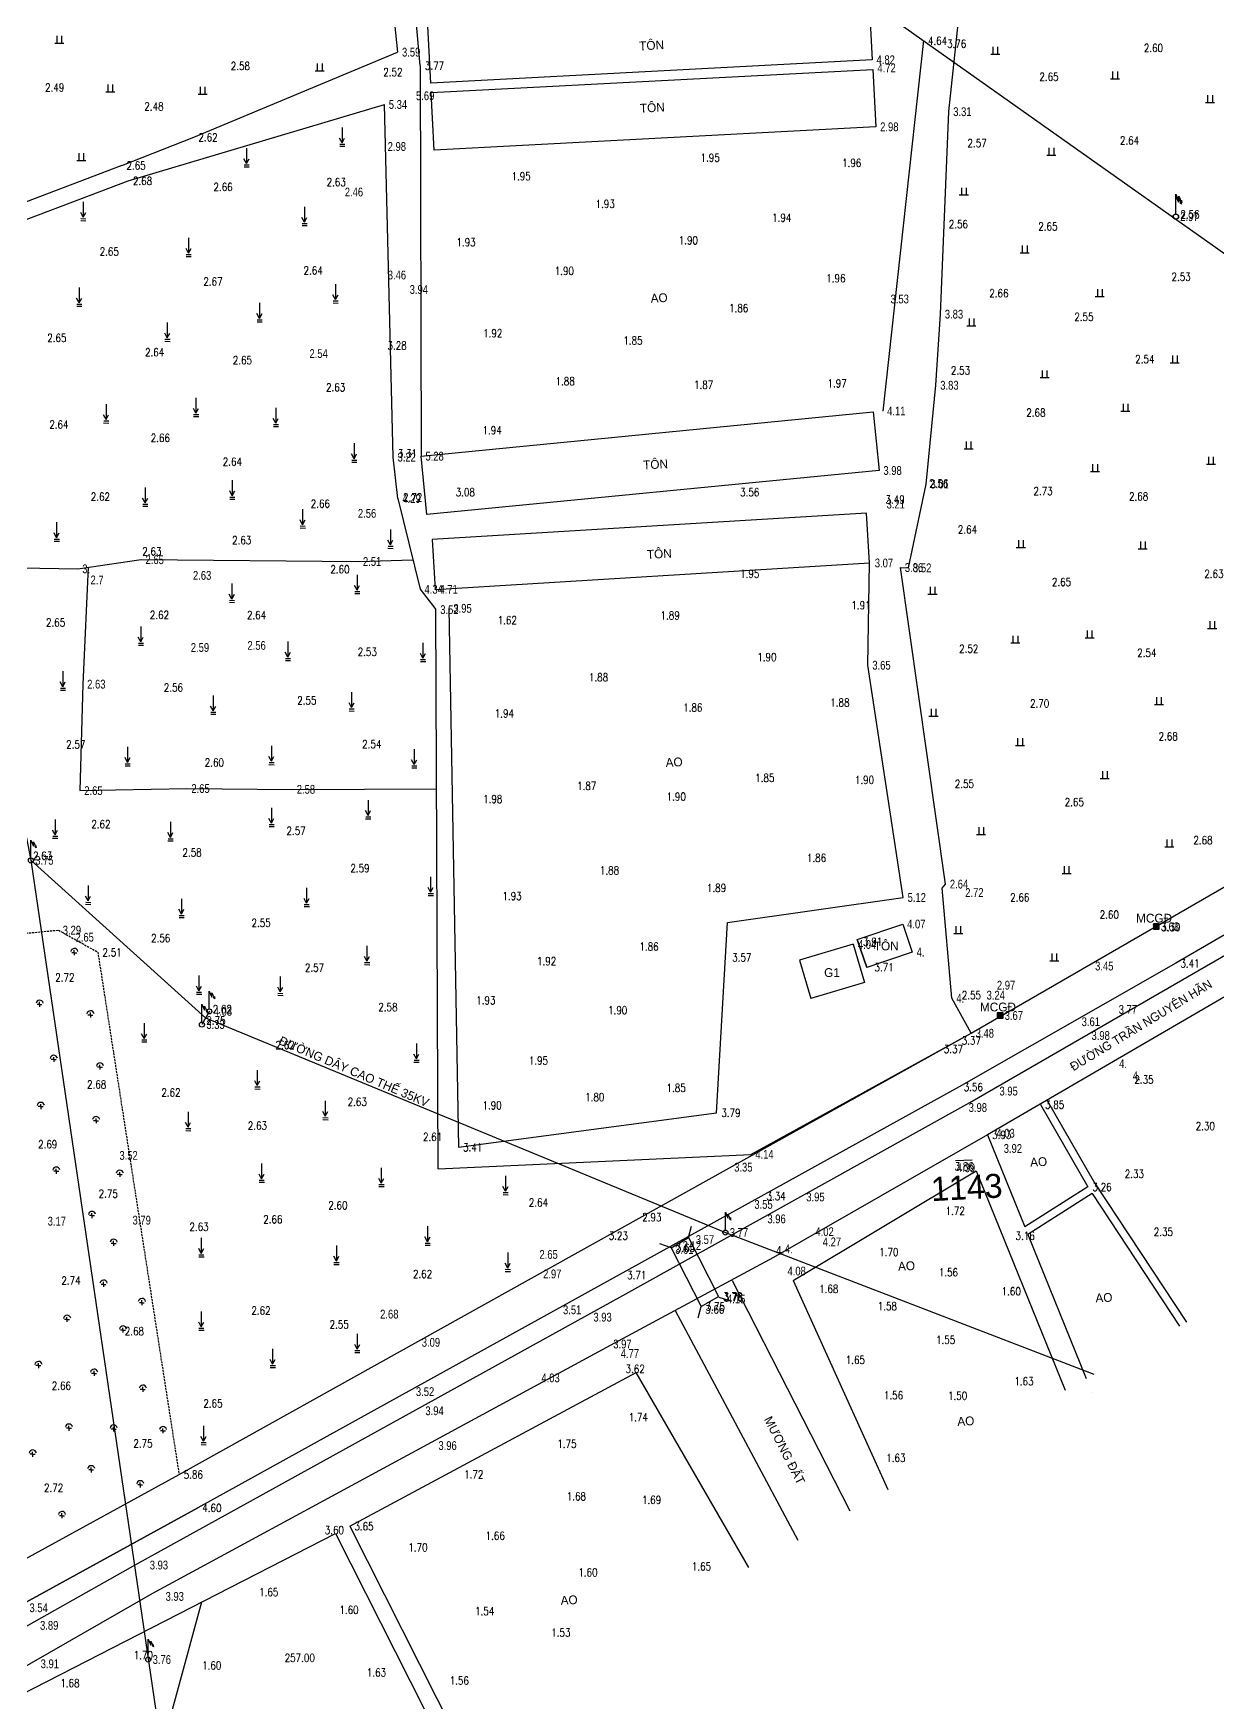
# Model space of a CAD drawing. Header units: metres. Extents: x 568068 to 569216, y 2065829 to 2066671.
# Drawn here: x 568916.1 to 569064, y 2066158.4 to 2066367 of the extents above; entities that cross this region are included whole.
import ezdxf

# ---------------------------------------------------------------- set-up
doc = ezdxf.new("R2010")
doc.units = ezdxf.units.M
doc.linetypes.add('HIDDEN', pattern=[0.375, 0.25, -0.125])
doc.layers.get('0').update_dxf_attribs({"linetype": 'CONTINUOUS'})
doc.layers.add('neS', color=250, linetype='TUONG_XAY')
doc.styles.add('COS', font='vnsimli.shx', dxfattribs={"width": 0.8, "height": 1.1})
doc.styles.add('DIADANH1', font='VHAVAN.TTF', dxfattribs={"height": 2.3})
doc.linetypes.add('BO_THEP_GAI', pattern='A,1,-0.1,["X",COS,S=0.1,R=0,X=-0.1,Y=-0.05],-0.05', length=1.15)
doc.linetypes.add('TAL_N_P', pattern='A,0.5,[130,ltypeshp.shx,S=0.25,R=0,X=0,Y=-0.25],1,[130,ltypeshp.shx,S=0.5,R=0,X=0,Y=-0.5],0.5', length=2)
doc.linetypes.add('TAL_N_T', pattern='A,0.5,[130,ltypeshp.shx,S=0.25,R=0,X=0,Y=0.25],1,[130,ltypeshp.shx,S=0.5,R=0,X=0,Y=0.5],0.5', length=2)
doc.linetypes.add('TUONG_XAY', pattern='A,0.1,[130,ltypeshp.shx,S=0.15,R=-90,X=0,Y=0.12],0.05,[130,ltypeshp.shx,S=0.15,R=-90,X=-0.05,Y=0.24],0.01,[130,ltypeshp.shx,S=0.12,R=0,X=0.09,Y=0.12],0.01,[130,ltypeshp.shx,S=0.12,R=0,X=-0.22,Y=0.12],2.4', length=2.57)
doc.linetypes.add('TUONGXAY', pattern='A,2,-0.8,[132,ltypeshp.shx,S=0.8,R=0,X=-0.8,Y=0],-0.8,8', length=11.6)

# ---------------------------------------------------------------- blocks, each defined once
blk = doc.blocks.new('CTHE')
at = {"layer": 'neS'}
for p, q in [((0, 2.81), (0.35, 1.99)), ((0.35, 1.99), (0.36, 2.57)), ((0.36, 2.57), (0.76, 1.74)), ((0.76, 1.74), (0.75, 2.08))]:
    blk.add_line(p, q, dxfattribs=at)
for points in [[(0, 0.35), (0, 2.81)], [(0.76, 1.74), (0.54, 1.93)]]:
    blk.add_lwpolyline(points, dxfattribs=at)
blk.add_circle((0, 0), 0.35, dxfattribs=at)
blk = doc.blocks.new('*X9')
at = {"color": 0}
for p, q in [((1143.63, 990.28), (1144.31, 990.96)), ((1143.63, 990.37), (1144.22, 990.96)), ((1143.63, 990.46), (1144.14, 990.96)), ((1143.63, 990.54), (1144.05, 990.96)), ((1143.63, 990.63), (1143.96, 990.96)), ((1143.63, 990.72), (1143.87, 990.96)), ((1143.63, 990.81), (1143.78, 990.96)), ((1143.63, 990.9), (1143.69, 990.96)), ((1144.35, 990.23), (1143.63, 990.95)), ((1144.26, 990.23), (1143.63, 990.86)), ((1144.17, 990.23), (1143.63, 990.77)), ((1144.08, 990.23), (1143.63, 990.68)), ((1143.99, 990.23), (1143.63, 990.59)), ((1143.91, 990.23), (1143.63, 990.5)), ((1143.82, 990.23), (1143.63, 990.42)), ((1143.73, 990.23), (1143.63, 990.33)), ((1143.64, 990.23), (1143.63, 990.24)), ((1143.67, 990.23), (1144.4, 990.96)), ((1144.42, 990.25), (1143.71, 990.96)), ((1143.76, 990.23), (1144.42, 990.89)), ((1144.42, 990.34), (1143.8, 990.96)), ((1143.85, 990.23), (1144.42, 990.8)), ((1144.42, 990.42), (1143.88, 990.96)), ((1143.94, 990.23), (1144.42, 990.71)), ((1144.42, 990.51), (1143.97, 990.96)), ((1144.03, 990.23), (1144.42, 990.62)), ((1144.42, 990.6), (1144.06, 990.96)), ((1144.11, 990.23), (1144.42, 990.54)), ((1144.42, 990.69), (1144.15, 990.96)), ((1144.2, 990.23), (1144.42, 990.45)), ((1144.42, 990.78), (1144.24, 990.96)), ((1144.29, 990.23), (1144.42, 990.36)), ((1144.42, 990.87), (1144.33, 990.96)), ((1144.38, 990.23), (1144.42, 990.27)), ((1144.42, 990.95), (1144.41, 990.96))]:
    blk.add_line(p, q, dxfattribs=at)
blk = doc.blocks.new('A$C0CC15D96')
at = {"layer": 'neS'}
blk.add_lwpolyline([(0, 1.46), (0, 0), (1.58, 0), (1.58, 1.46)], close=True, dxfattribs=at)
at = {"layer": 'neS', "xscale": 2, "yscale": 2, "zscale": 2}
blk.add_blockref('*X9', (-2287.26, -1980.46), dxfattribs=at)
blk = doc.blocks.new('A$C6F6A79B1')
at = {"layer": 'neS'}
for p, q in [((0, 0), (2.52, 0)), ((0.6, 2.03), (0.6, 0)), ((1.92, 2.03), (1.92, 0))]:
    blk.add_line(p, q, dxfattribs=at)
blk = doc.blocks.new('A$C4EFD3F85')
at = {"layer": 'neS'}
for p, q in [((0.7, 6.33), (1.4, 4.68)), ((1.4, 4.68), (1.43, 5.83)), ((1.43, 5.83), (2.21, 4.17)), ((2.21, 4.17), (2.2, 4.86))]:
    blk.add_line(p, q, dxfattribs=at)
for points in [[(0.7, 1.4), (0.7, 6.33)], [(2.21, 4.17), (1.79, 4.56)]]:
    blk.add_lwpolyline(points, dxfattribs=at)
blk.add_circle((0.7, 0.7), 0.7, dxfattribs=at)
blk = doc.blocks.new('A$C79BD79FE')
at = {"layer": 'neS'}
for q in [(0.29, 0.68), (0.97, 1.35), (1.65, 0.68), (0.97, 0)]:
    blk.add_line((0.97, 0.68), q, dxfattribs=at)
blk.add_arc((1, 0.84), 1.02, 11.7443, 170.855, dxfattribs=at)
blk = doc.blocks.new('A$C4FFE7273')
at = {"layer": 'neS'}
for points in [[(0.7, 5.24), (0.7, 0.95)], [(0.7, 0.95), (0, 2.28)], [(0.04, 0.03), (1.47, 0)], [(0.05, 0.59), (1.46, 0.57)], [(0.7, 0.95), (1.41, 2.28)]]:
    blk.add_lwpolyline(points, dxfattribs=at)

msp = doc.modelspace()

# ---------------------------------------------------------------- linework, layer by layer
at = {"layer": 'neS', "linetype": 'Continuous'}
for p, q in [((569033.26, 2066242.05), (569099.53, 2066280.37)), ((569101.92, 2066275.88), (569058.81, 2066250.8)), ((569033.07, 2066233.41), (569103.56, 2066274.11)), ((569033.07, 2066233.41), (569103.56, 2066274.11)), ((569033.07, 2066233.41), (569103.56, 2066274.11)), ((569106.1, 2066270.55), (569035.3, 2066229.36)), ((569106.1, 2066270.55), (569035.3, 2066229.36)), ((569106.1, 2066270.55), (569035.3, 2066229.36)), ((569058.81, 2066250.8), (569031.74, 2066235.35)), ((568934.27, 2066186.91), (569033.26, 2066242.05)), ((569031.74, 2066235.35), (568936.6, 2066182.74)), ((569007.57, 2066219.18), (569033.07, 2066233.41)), ((569007.57, 2066219.18), (569033.07, 2066233.41)), ((569007.57, 2066219.18), (569033.07, 2066233.41)), ((569035.3, 2066229.36), (569008.57, 2066214.04)), ((569035.3, 2066229.36), (569008.57, 2066214.04)), ((568989.74, 2066209.29), (569007.57, 2066219.18)), ((568989.74, 2066209.29), (569007.57, 2066219.18)), ((568989.74, 2066209.29), (569007.57, 2066219.18)), ((568989.74, 2066209.29), (569007.57, 2066219.18)), ((569008.57, 2066214.04), (568989.15, 2066203.57)), ((569008.57, 2066214.04), (568989.15, 2066203.57)), ((569008.57, 2066214.04), (568989.15, 2066203.57)), ((569008.57, 2066214.04), (568989.15, 2066203.57)), ((568928.88, 2066175.64), (568989.74, 2066209.29)), ((568928.88, 2066175.64), (568989.74, 2066209.29)), ((568928.88, 2066175.64), (568989.74, 2066209.29)), ((568989.15, 2066203.57), (568930.94, 2066172.05)), ((568989.15, 2066203.57), (568930.94, 2066172.05)), ((568989.15, 2066203.57), (568930.94, 2066172.05)), ((568909.76, 2066173.48), (568934.27, 2066186.91)), ((568878.1, 2066147.07), (568928.88, 2066175.64)), ((568878.1, 2066147.07), (568928.88, 2066175.64)), ((568930.94, 2066172.05), (568880.39, 2066142.97)), ((568930.94, 2066172.05), (568880.39, 2066142.97))]:
    msp.add_line(p, q, dxfattribs=at)
at = {"layer": 'neS', "linetype": 'TAL_N_T', "ltscale": 0.5}
for p, q in [((569035.3, 2066229.36), (569039.96, 2066217.85)), ((569035.3, 2066229.36), (569039.96, 2066217.85)), ((569040.34, 2066216.91), (569047.63, 2066198.91)), ((569047.63, 2066198.91), (569047.63, 2066198.91)), ((569048.32, 2066197.19), (569048.32, 2066197.19))]:
    msp.add_line(p, q, dxfattribs=at)
at = {"layer": 'neS'}
msp.add_line((569031.31, 2066226.14), (569033.39, 2066226.25), dxfattribs=at)
for points in [[(568850.54, 2066599.65), (568875.38, 2066469.89), (568883.55, 2066429.19), (568900.49, 2066341.06), (568915.75, 2066263.66), (568934.57, 2066135.52)], [(568918.27, 2066443.27), (569093.52, 2066319.24)], [(568918.27, 2066443.27), (569093.52, 2066319.24)], [(568961.63, 2066308.88), (568961.02, 2066314.05)], [(568961.63, 2066308.88), (568964.39, 2066297.53)], [(568915.75, 2066263.66), (568937.59, 2066243.96), (569002.54, 2066217.15), (569048.58, 2066199.44)], [(568997.94, 2066216.51), (568998.31, 2066217.94)], [(568997.94, 2066216.51), (568998.31, 2066217.94)], [(568995.77, 2066215.25), (568994.35, 2066215.72)], [(568995.77, 2066215.25), (568994.35, 2066215.72)], [(568995.75, 2066215.25), (568997.94, 2066216.51)], [(568995.75, 2066215.25), (568997.94, 2066216.51)], [(568995.75, 2066215.25), (568999.51, 2066207.91), (569001.69, 2066209.17)], [(568995.75, 2066215.25), (568999.51, 2066207.91), (569001.69, 2066209.17)], [(568997.94, 2066216.51), (569001.69, 2066209.17), (569001.69, 2066209.17)], [(568997.94, 2066216.51), (569001.69, 2066209.17), (569001.69, 2066209.17)], [(569003.2, 2066208.57), (569001.78, 2066209.04)], [(569003.2, 2066208.57), (569001.78, 2066209.04)], [(568999.13, 2066206.48), (568999.51, 2066207.91)], [(568999.13, 2066206.48), (568999.51, 2066207.91)]]:
    msp.add_lwpolyline(points, dxfattribs=at)
at = {"layer": 'neS', "linetype": 'TAL_N_P'}
for points in [[(568938.73, 2066476.22), (568953.51, 2066446.51), (568959.56, 2066428.58), (568958.11, 2066398.21), (568961.58, 2066364.66)], [(568964.41, 2066362.99), (568961.41, 2066396.65)], [(569027.28, 2066366.1), (569022.2, 2066319.81)], [(568927.93, 2066348.58), (568959.93, 2066358.12)], [(568927.12, 2066350.51), (568908.58, 2066343.44)], [(568909.43, 2066341.58), (568927.93, 2066348.58)], [(568966.63, 2066225.11), (568966.63, 2066225.11), (569005.73, 2066226.91), (569005.73, 2066226.91), (569005.73, 2066226.91)]]:
    msp.add_lwpolyline(points, dxfattribs=at)
at = {"layer": 'neS', "linetype": 'TUONGXAY', "ltscale": 0.5}
for points in [[(569024.41, 2066300.25), (569025.44, 2066300.21), (569027.62, 2066310.68), (569028.84, 2066323.03), (569029.41, 2066331.92), (569030.46, 2066357.23), (569032.23, 2066373.71)], [(568961.02, 2066314.05), (568959.93, 2066358.12)], [(569005.73, 2066226.91), (569033.26, 2066242.05), (569030.85, 2066246.43), (569029.63, 2066260.2)]]:
    msp.add_lwpolyline(points, dxfattribs=at)
at = {"layer": 'neS'}
for points in [[(568965.34, 2066367.92), (569020.51, 2066370.83), (569020.88, 2066363.71), (568965.72, 2066360.8)], [(569021.33, 2066355.33), (568966.16, 2066352.42), (568965.78, 2066359.6), (569020.95, 2066362.51)], [(568964.51, 2066314.17), (569021.02, 2066319.69), (569021.74, 2066312.38), (568965.23, 2066306.86)], [(568966.26, 2066297.52), (569020.56, 2066300.82), (569020.18, 2066307.06), (568965.88, 2066303.76)]]:
    msp.add_lwpolyline(points, close=True, dxfattribs=at)
at = {"layer": 'neS', "linetype": 'TAL_N_T'}
for points in [[(568927.12, 2066350.51), (568936.11, 2066354.03), (568961.58, 2066364.66)], [(568964.41, 2066362.99), (568964.51, 2066314.17)], [(569002.81, 2066255.9), (569024.76, 2066259.02), (569020.35, 2066288.04), (569020.56, 2066300.82)], [(568966.63, 2066225.11), (568966.36, 2066294.99)], [(568968, 2066295.15), (568969.18, 2066227.81)], [(568969.18, 2066227.81), (569001.45, 2066232.12), (569002.81, 2066255.9), (569002.81, 2066255.9)]]:
    msp.add_lwpolyline(points, dxfattribs=at)
at = {"layer": 'neS', "linetype": 'Continuous'}
for points in [[(568866.68, 2066295.73), (568880.47, 2066297.37), (568902.53, 2066300.44), (568921.63, 2066300.09), (568929.53, 2066301.24), (568956.7, 2066301), (568963.49, 2066301.22)], [(568922.9, 2066300.28), (568922.24, 2066285.68), (568921.88, 2066272.37), (568935.26, 2066272.63), (568948.43, 2066272.53), (568966.45, 2066272.6)], [(568964.39, 2066297.53), (568966.36, 2066294.99)], [(569024.7, 2066255.7), (569025.89, 2066252.19)], [(569018.52, 2066253.18), (569011.81, 2066251.2)], [(569018.52, 2066253.18), (569019.94, 2066248.39)], [(569019.02, 2066253.77), (569020.21, 2066250.26)], [(569011.81, 2066251.2), (569013.22, 2066246.4)], [(569019.94, 2066248.39), (569013.22, 2066246.4)], [(568938.06, 2066244.79), (568937.13, 2066243.14)], [(568848.09, 2066134.14), (568936.6, 2066182.74), (568848.09, 2066134.14), (568936.6, 2066182.74)]]:
    msp.add_lwpolyline(points, dxfattribs=at)
at = {"layer": 'neS', "linetype": 'BO_THEP_GAI'}
msp.add_lwpolyline([(569029.63, 2066260.2), (569030.04, 2066260.7), (569024.41, 2066300.25)], dxfattribs=at)
at = {"layer": 'neS', "linetype": 'HIDDEN'}
for points in [[(568912.15, 2066254.27), (568919.19, 2066254.94)], [(568919.19, 2066254.94), (568924.12, 2066252.18), (568934.27, 2066186.91)]]:
    msp.add_lwpolyline(points, dxfattribs=at)
at = {"layer": 'neS', "linetype": 'Continuous'}
msp.add_lwpolyline([(569024.7, 2066255.7), (569025.89, 2066252.19), (569020.21, 2066250.26), (569019.02, 2066253.77)], close=True, dxfattribs=at)
at = {"layer": 'neS', "linetype": 'TAL_N_T', "ltscale": 0.5}
for points in [[(569042.76, 2066233.64), (569048.68, 2066223.37), (569060.16, 2066205.93)], [(569042.76, 2066233.64), (569048.68, 2066223.37), (569060.16, 2066205.93)], [(569048.38, 2066222.01), (569040.34, 2066216.91)], [(569048.38, 2066222.01), (569040.34, 2066216.91)], [(569011.02, 2066211.17), (569022.84, 2066185.01)], [(569011.02, 2066211.17), (569022.84, 2066185.01)], [(568996.26, 2066207.4), (569011.6, 2066178.71)], [(568996.26, 2066207.4), (569011.6, 2066178.71)], [(569005.49, 2066175.29), (568991.41, 2066199.67)], [(569005.49, 2066175.29), (568991.41, 2066199.67)], [(568955.6, 2066180.45), (568968.65, 2066154.63)], [(568937.06, 2066170.95), (568928.46, 2066139.3), (568925.22, 2066130.48), (568916.83, 2066129.97)]]:
    msp.add_lwpolyline(points, dxfattribs=at)
at = {"layer": 'neS', "linetype": 'TAL_N_P', "ltscale": 0.5}
for points in [[(569041.9, 2066233.14), (569047.83, 2066222.85)], [(569041.9, 2066233.14), (569047.83, 2066222.85)], [(569011.02, 2066211.17), (569033.88, 2066224.87)], [(569011.02, 2066211.17), (569033.88, 2066224.87)], [(569033.88, 2066224.87), (569044.99, 2066197.43)], [(569033.88, 2066224.87), (569044.99, 2066197.43)], [(569047.83, 2066222.85), (569039.96, 2066217.85)], [(569047.83, 2066222.85), (569039.96, 2066217.85)], [(569048.38, 2066222.01), (569059.28, 2066205.44)], [(569048.38, 2066222.01), (569059.28, 2066205.44)], [(569003.39, 2066211.17), (569018.11, 2066182.36)], [(569003.39, 2066211.17), (569018.11, 2066182.36)], [(568955.6, 2066180.45), (568991.41, 2066199.67)], [(568955.6, 2066180.45), (568991.41, 2066199.67)], [(568907.98, 2066156.04), (568953.82, 2066179.54)], [(568907.98, 2066156.04), (568953.82, 2066179.54)], [(568953.82, 2066179.55), (568966.9, 2066153.65)]]:
    msp.add_lwpolyline(points, dxfattribs=at)

# ---------------------------------------------------------------- block references
at = {"layer": 'neS', "linetype": 'Continuous', "xscale": 0.4499999999534339, "yscale": 0.4499999999534339, "zscale": 0.45}
for name, p in [('A$C6F6A79B1', (568918.73, 2066365.78)), ('A$C6F6A79B1', (569035.69, 2066364.42)), ('A$C6F6A79B1', (568951.28, 2066362.31)), ('A$C6F6A79B1', (569050.66, 2066361.34)), ('A$C6F6A79B1', (568925.11, 2066359.7)), ('A$C6F6A79B1', (568936.64, 2066359.41)), ('A$C6F6A79B1', (569062.53, 2066358.38)), ('A$C4FFE7273', (568954.33, 2066352.9)), ('A$C4FFE7273', (568942.38, 2066350.32)), ('A$C6F6A79B1', (569042.7, 2066351.8)), ('A$C6F6A79B1', (568921.48, 2066351.13)), ('A$C6F6A79B1', (569031.77, 2066346.81)), ('A$C4EFD3F85', (569058.52, 2066343.79)), ('A$C4FFE7273', (568921.98, 2066343.59)), ('A$C4FFE7273', (568949.62, 2066342.98)), ('A$C4FFE7273', (568935.14, 2066339.11)), ('A$C6F6A79B1', (569039.37, 2066339.58)), ('A$C4FFE7273', (568953.5, 2066333.31)), ('A$C4FFE7273', (568921.47, 2066332.9)), ('A$C6F6A79B1', (569048.75, 2066334.12)), ('A$C4FFE7273', (568944.01, 2066330.96)), ('A$C4FFE7273', (568932.49, 2066328.52)), ('A$C6F6A79B1', (569032.72, 2066330.45)), ('A$C6F6A79B1', (569058.13, 2066325.82)), ('A$C6F6A79B1', (569041.86, 2066323.98)), ('A$C4FFE7273', (568936.07, 2066319.12)), ('A$C4FFE7273', (568924.83, 2066318.31)), ('A$C4FFE7273', (568946.04, 2066317.86)), ('A$C6F6A79B1', (569051.96, 2066319.78)), ('A$C4FFE7273', (568955.83, 2066313.42)), ('A$C6F6A79B1', (569032.36, 2066315.09)), ('A$C6F6A79B1', (569048.16, 2066312.24)), ('A$C6F6A79B1', (569062.64, 2066313.19)), ('A$C4FFE7273', (568940.6, 2066308.8)), ('A$C4FFE7273', (568929.72, 2066307.9)), ('A$C4FFE7273', (568949.39, 2066305.18)), ('A$C4FFE7273', (568918.66, 2066303.55)), ('A$C4FFE7273', (568960.36, 2066302.65)), ('A$C6F6A79B1', (569038.89, 2066302.75)), ('A$C6F6A79B1', (569054.13, 2066302.6)), ('A$C4FFE7273', (568940.55, 2066295.89)), ('A$C4FFE7273', (568956.2, 2066296.99)), ('A$C6F6A79B1', (569027.85, 2066296.94)), ('A$C4FFE7273', (568929.17, 2066290.54)), ('A$C6F6A79B1', (569047.48, 2066291.46)), ('A$C6F6A79B1', (569062.8, 2066292.64)), ('A$C4FFE7273', (568947.55, 2066288.63)), ('A$C4FFE7273', (568964.43, 2066288.49)), ('A$C6F6A79B1', (569038.2, 2066290.82)), ('A$C4FFE7273', (568919.42, 2066284.93)), ('A$C4FFE7273', (568938.22, 2066281.91)), ('A$C4FFE7273', (568955.51, 2066282.32)), ('A$C6F6A79B1', (569056.15, 2066283.15)), ('A$C6F6A79B1', (569027.98, 2066281.69)), ('A$C4FFE7273', (568927.52, 2066275.47)), ('A$C4FFE7273', (568945.49, 2066275.61)), ('A$C4FFE7273', (568963.33, 2066275.2)), ('A$C6F6A79B1', (569038.79, 2066278.01)), ('A$C6F6A79B1', (569049.38, 2066273.9)), ('A$C4FFE7273', (568957.57, 2066268.84)), ('A$C4FFE7273', (568945.5, 2066267.88)), ('A$C4FFE7273', (568918.46, 2066266.42)), ('A$C4FFE7273', (568932.87, 2066266.1)), ('A$C6F6A79B1', (569033.92, 2066266.87)), ('A$C4EFD3F85', (568915.44, 2066263.34)), ('A$C6F6A79B1', (569057.45, 2066265.36)), ('A$C6F6A79B1', (569044.61, 2066262)), ('A$C4FFE7273', (568965.39, 2066259.25)), ('A$C4FFE7273', (568922.58, 2066258.15)), ('A$C4FFE7273', (568934.25, 2066256.51)), ('A$C4FFE7273', (568949.89, 2066257.88)), ('A$C6F6A79B1', (569031.07, 2066254.53)), ('A$C0CC15D96', (569056.03, 2066255.05)), ('A$C79BD79FE', (568920.74, 2066251.81)), ('A$C4FFE7273', (568957.44, 2066250.62)), ('A$C6F6A79B1', (569043.07, 2066251.09)), ('A$C4FFE7273', (568936.44, 2066246.92)), ('A$C4FFE7273', (568946.6, 2066246.78)), ('A$C79BD79FE', (568916.4, 2066245.35)), ('A$C4EFD3F85', (568937.74, 2066244.47)), ('A$C79BD79FE', (568922.76, 2066244.02)), ('A$C4EFD3F85', (568936.82, 2066242.82)), ('A$C0CC15D96', (569036.52, 2066243.94)), ('A$C4FFE7273', (568929.59, 2066240.97)), ('A$C4FFE7273', (568963.61, 2066238.42)), ('A$C79BD79FE', (568918.17, 2066238.46)), ('A$C79BD79FE', (568923.95, 2066237.5)), ('A$C4FFE7273', (568943.73, 2066235.08)), ('A$C4FFE7273', (568952.23, 2066231.24)), ('A$C79BD79FE', (568916.55, 2066232.57)), ('A$C79BD79FE', (568923.46, 2066230.8)), ('A$C4FFE7273', (568935.08, 2066229.87)), ('A$C79BD79FE', (568918.49, 2066224.49)), ('A$C4FFE7273', (568944.27, 2066223.43)), ('A$C4FFE7273', (568959.23, 2066222.88)), ('A$C79BD79FE', (568926.42, 2066224.1)), ('A$C4FFE7273', (568974.75, 2066221.87)), ('A$C79BD79FE', (568922.95, 2066218.95)), ('A$C4EFD3F85', (569002.22, 2066216.83)), ('A$C4FFE7273', (568965, 2066215.57)), ('A$C79BD79FE', (568925.65, 2066215.48)), ('A$C4FFE7273', (568936.73, 2066214.11)), ('A$C4FFE7273', (568953.61, 2066213.15)), ('A$C4FFE7273', (568975.02, 2066212.28)), ('A$C79BD79FE', (568924.39, 2066210.36)), ('A$C79BD79FE', (568929.18, 2066208.07)), ('A$C79BD79FE', (568919.83, 2066205.97)), ('A$C4FFE7273', (568936.73, 2066204.93)), ('A$C79BD79FE', (568926.83, 2066204.63)), ('A$C4FFE7273', (568956.22, 2066202.14)), ('A$C4FFE7273', (568945.65, 2066200.27)), ('A$C79BD79FE', (568916.26, 2066200.2)), ('A$C79BD79FE', (568923.21, 2066199.24)), ('A$C79BD79FE', (568929.3, 2066197.24)), ('A$C79BD79FE', (568920.07, 2066192.37)), ('A$C79BD79FE', (568925.65, 2066192.26)), ('A$C79BD79FE', (568931.82, 2066192.06)), ('A$C4FFE7273', (568937.01, 2066190.63)), ('A$C79BD79FE', (568915.54, 2066189.13)), ('A$C79BD79FE', (568922.85, 2066187.17)), ('A$C79BD79FE', (568928.98, 2066185.29)), ('A$C79BD79FE', (568919.2, 2066181.45)), ('A$C4EFD3F85', (568930.1, 2066163.47))]:
    msp.add_blockref(name, p, dxfattribs=at)
at = {"layer": 'neS'}
msp.add_blockref('CTHE', (569058.83, 2066344.1), dxfattribs=at)

# ---------------------------------------------------------------- texts
at = {"layer": 'neS', "width": 0.8}
for s, p in [('3.59', (568962.13, 2066364.11)), ('4.82', (569021.43, 2066363.16)), ('4.72', (569021.54, 2066362.13)), ('5.34', (568960.48, 2066357.57)), ('5.69', (568963.88, 2066358.66)), ('3.31', (569031.01, 2066356.67)), ('2.98', (569021.88, 2066354.78)), ('2.98', (568960.34, 2066352.32)), ('2.46', (568954.98, 2066346.63)), ('2.97', (569059.38, 2066343.55)), ('3.46', (568960.35, 2066336.26)), ('3.94', (568963.09, 2066334.45)), ('3.53', (569023.18, 2066333.26)), ('3.83', (569029.96, 2066331.37)), ('2.54', (568950.57, 2066326.44)), ('3.83', (569029.39, 2066322.48)), ('4.11', (569022.75, 2066319.26)), ('3.22', (568961.57, 2066313.5)), ('5.28', (568965.06, 2066313.62)), ('3.98', (569022.29, 2066311.83)), ('3.01', (569028.17, 2066310.13)), ('4.29', (568962.18, 2066308.33)), ('3.21', (569022.68, 2066307.63)), ('2.56', (568956.62, 2066306.47)), ('3.', (568922.18, 2066299.54)), ('2.65', (568930.08, 2066300.68)), ('2.51', (568957.25, 2066300.45)), ('3.07', (569021.21, 2066300.27)), ('3.86', (569024.96, 2066299.7)), ('3.52', (569025.99, 2066299.66)), ('2.7', (568923.21, 2066298.15)), ('2.63', (568936.01, 2066298.72)), ('4.34', (568964.94, 2066296.98)), ('4.71', (568966.81, 2066296.97)), ('3.52', (568966.91, 2066294.44)), ('3.95', (568968.55, 2066294.6)), ('2.59', (568935.74, 2066289.71)), ('2.56', (568942.82, 2066289.97)), ('3.65', (569020.9, 2066287.49)), ('2.63', (568922.79, 2066285.13)), ('2.65', (568935.81, 2066272.08)), ('2.58', (568948.98, 2066271.98)), ('2.65', (568922.43, 2066271.82)), ('3.75', (568916.3, 2066263.11)), ('2.64', (569030.59, 2066260.14)), ('5.12', (569025.31, 2066258.47)), ('2.72', (569032.51, 2066259.08)), ('3.29', (568919.74, 2066254.39)), ('2.65', (568921.34, 2066253.5)), ('4.07', (569025.25, 2066255.15)), ('3.63', (569056.94, 2066254.82)), ('4.04', (569019.1, 2066252.59)), ('4.', (569026.44, 2066251.64)), ('3.45', (569048.74, 2066249.9)), ('2.97', (569036.47, 2066247.5)), ('4.', (569031.4, 2066245.88)), ('3.24', (569035.18, 2066246.26)), ('4.03', (568938.61, 2066244.24)), ('3.67', (569037.44, 2066243.72)), ('3.61', (569047.06, 2066242.94)), ('3.77', (569051.69, 2066244.48)), ('3.33', (568937.68, 2066242.59)), ('3.48', (569033.81, 2066241.5)), ('3.98', (569048.29, 2066241.22)), ('4.', (569051.74, 2066237.69)), ('4.', (569053.44, 2066236.17)), ('3.95', (569036.79, 2066234.27)), ('3.98', (569032.94, 2066232.21)), ('4.03', (569036.41, 2066229.01)), ('3.52', (568926.82, 2066226.23)), ('4.14', (569006.28, 2066226.36)), ('3.92', (569037.32, 2066227.1)), ('3.35', (569003.64, 2066224.76)), ('4.39', (569031.45, 2066224.69)), ('3.55', (569006.16, 2066220.11)), ('3.95', (569012.65, 2066221.04)), ('3.17', (568917.85, 2066218.01)), ('3.79', (568928.46, 2066218.14)), ('3.96', (569007.79, 2066218.3)), ('3.57', (568998.84, 2066215.71)), ('3.77', (569003.09, 2066216.6)), ('4.02', (569013.79, 2066216.7)), ('2.65', (568979.31, 2066213.86)), ('3.61', (568996.26, 2066214.48)), ('2.12', (568997.21, 2066214.96)), ('4.', (569008.89, 2066214.37)), ('4.', (569009.96, 2066214.55)), ('4.27', (569014.71, 2066215.42)), ('4.08', (569010.3, 2066211.78)), ('2.97', (568979.76, 2066211.42)), ('4.15', (569002.74, 2066208.29)), ('2.68', (568959.4, 2066206.4)), ('3.51', (568982.25, 2066206.94)), ('3.93', (568986.05, 2066206.02)), ('3.09', (568964.6, 2066202.87)), ('3.97', (568988.53, 2066202.66)), ('4.77', (568989.46, 2066201.47)), ('4.03', (568979.55, 2066198.43)), ('4.03', (568979.55, 2066198.43)), ('3.52', (568963.87, 2066196.71)), ('3.94', (568965.05, 2066194.32)), ('3.96', (568966.68, 2066189.97)), ('3.93', (568930.61, 2066175.04)), ('3.93', (568932.59, 2066171.12)), ('3.54', (568915.58, 2066169.7)), ('3.89', (568916.9, 2066167.5)), ('3.91', (568916.98, 2066162.7)), ('3.76', (568930.97, 2066163.23))]:
    msp.add_text(s, height=1.1, dxfattribs=at).set_placement(p)
at = {"layer": 'neS', "style": 'DIADANH1'}
for s, height, rotation, p in [('t«n', 1.1, 3.0486, (568991.8, 2066364.88)), ('t«n', 1.1, 3.0486, (568991.89, 2066357.09)), ('ao', 1.1, 3.0486, (568993.23, 2066333.34)), ('ao', 1.1, 3.0486, (568993.23, 2066333.34)), ('t«n', 1.1, 3.0486, (568992.29, 2066312.51)), ('t«n', 1.1, 3.0486, (568992.76, 2066301.33)), ('ao', 1.1, 3.0486, (568995.1, 2066275.32)), ('ao', 1.1, 3.0486, (568995.1, 2066275.32)), ('®\xadêng trÇn nguyªn h·n', 1.1, 31.2637, (569046.03, 2066237.28)), ('®\xadêng trÇn nguyªn h·n', 1.1, 31.2637, (569046.03, 2066237.28)), ('®\xadêng d©y cao thÕ 35kv', 1.1, 336.9411, (568946.64, 2066240.71)), ('ao', 1.1, 3.0486, (569040.65, 2066225.37)), ('ao', 1.1, 3.0486, (569040.65, 2066225.37)), ('1143', 3, 3.0486, (569028.32, 2066221.06)), ('ao', 1.1, 3.0486, (569024.14, 2066212.36)), ('ao', 1.1, 3.0486, (569048.81, 2066208.4)), ('ao', 1.1, 3.0486, (569048.81, 2066208.4)), ('m\xad¬ng ®Êt', 1.1, 297.0297, (569007.33, 2066193.82)), ('ao', 1.1, 3.0486, (569031.55, 2066192.97)), ('ao', 1.1, 3.0486, (568981.98, 2066170.61)), ('ao', 1.1, 3.0486, (568981.98, 2066170.61))]:
    msp.add_text(s, height=height, rotation=rotation, dxfattribs=at).set_placement(p)
at = {"layer": 'neS', "linetype": 'Continuous', "style": 'COS', "width": 0.8}
for s, p in [('4.64', (569027.85, 2066365.58)), ('3.76', (569030.24, 2066365.21)), ('2.60', (569054.83, 2066364.68)), ('2.58', (568940.74, 2066362.43)), ('3.77', (568964.99, 2066362.47)), ('2.49', (568917.54, 2066359.75)), ('2.52', (568959.79, 2066361.65)), ('2.65', (569041.78, 2066361.09)), ('2.48', (568929.93, 2066357.38)), ('2.62', (568936.69, 2066353.51)), ('2.57', (569032.79, 2066352.8)), ('2.64', (569051.84, 2066353.12)), ('2.65', (568927.7, 2066349.99)), ('1.95', (568999.44, 2066350.97)), ('1.96', (569017.12, 2066350.32)), ('2.68', (568928.51, 2066348.06)), ('2.66', (568938.57, 2066347.31)), ('2.63', (568952.71, 2066347.92)), ('1.95', (568975.82, 2066348.65)), ('1.93', (568986.32, 2066345.2)), ('1.94', (569008.38, 2066343.47)), ('2.56', (569059.39, 2066343.88)), ('2.56', (569030.46, 2066342.67)), ('2.65', (569041.64, 2066342.38)), ('2.65', (568924.35, 2066339.24)), ('1.93', (568968.93, 2066340.4)), ('1.90', (568996.71, 2066340.64)), ('2.64', (568949.83, 2066336.88)), ('1.90', (568981.21, 2066336.82)), ('2.67', (568937.31, 2066335.49)), ('1.96', (569015.15, 2066335.9)), ('2.53', (569058.29, 2066336.09)), ('2.66', (569035.52, 2066334.03)), ('1.86', (569003, 2066332.17)), ('2.55', (569046.14, 2066331.07)), ('2.65', (568917.8, 2066328.45)), ('1.92', (568972.27, 2066329.03)), ('2.64', (568930.02, 2066326.65)), ('3.28', (568960.32, 2066327.49)), ('1.85', (568989.79, 2066328.11)), ('2.65', (568940.99, 2066325.66)), ('2.53', (569030.72, 2066324.38)), ('2.54', (569053.75, 2066325.8)), ('2.63', (568952.64, 2066322.27)), ('1.88', (568981.32, 2066323.03)), ('1.87', (568998.62, 2066322.59)), ('1.97', (569015.3, 2066322.77)), ('2.68', (569040.14, 2066319.11)), ('2.64', (568918.06, 2066317.62)), ('2.66', (568930.73, 2066315.95)), ('1.94', (568972.19, 2066316.91)), ('3.31', (568961.61, 2066314)), ('2.64', (568939.73, 2066312.98)), ('2.56', (569028.01, 2066310.25)), ('2.62', (568923.24, 2066308.61)), ('2.66', (568950.73, 2066307.73)), ('2.72', (568962.26, 2066308.5)), ('3.08', (568968.84, 2066309.17)), ('3.56', (569004.38, 2066309.16)), ('3.49', (569022.55, 2066308.24)), ('2.73', (569041.04, 2066309.31)), ('2.68', (569052.98, 2066308.64)), ('2.64', (569031.59, 2066304.5)), ('2.63', (568929.67, 2066301.77)), ('2.63', (568940.9, 2066303.17)), ('2.60', (568953.18, 2066299.53)), ('1.95', (569004.39, 2066298.97)), ('2.65', (569043.34, 2066297.94)), ('2.63', (569062.39, 2066298.95)), ('1.91', (569018.28, 2066295.04)), ('2.62', (568930.62, 2066293.82)), ('2.64', (568942.76, 2066293.81)), ('1.62', (568974.09, 2066293.17)), ('1.89', (568994.44, 2066293.77)), ('2.65', (568917.64, 2066292.88)), ('2.53', (568956.59, 2066289.21)), ('2.52', (569031.75, 2066289.61)), ('2.54', (569054, 2066289.09)), ('1.90', (569006.53, 2066288.56)), ('2.56', (568932.37, 2066284.76)), ('1.88', (568985.49, 2066286.03)), ('2.55', (568949.04, 2066283.14)), ('1.88', (569015.65, 2066282.87)), ('2.70', (569040.61, 2066282.76)), ('1.94', (568973.72, 2066281.52)), ('1.86', (568997.27, 2066282.25)), ('2.68', (569056.67, 2066278.65)), ('2.57', (568920.17, 2066277.64)), ('2.54', (568957.15, 2066277.68)), ('2.60', (568937.48, 2066275.38)), ('1.87', (568984.01, 2066272.46)), ('1.85', (569006.27, 2066273.47)), ('1.90', (569018.72, 2066273.21)), ('2.55', (569031.21, 2066272.72)), ('1.98', (568972.27, 2066270.82)), ('1.90', (568995.2, 2066271.12)), ('2.65', (569044.94, 2066270.44)), ('2.62', (568923.31, 2066267.68)), ('2.57', (568947.69, 2066266.86)), ('2.63', (568916.02, 2066263.74)), ('2.58', (568934.7, 2066264.14)), ('2.68', (569061.02, 2066265.68)), ('2.59', (568955.68, 2066262.17)), ('1.88', (568986.86, 2066261.9)), ('1.86', (569012.73, 2066263.46)), ('1.89', (569000.23, 2066259.71)), ('1.93', (568974.68, 2066258.7)), ('2.66', (569038.13, 2066258.52)), ('2.60', (569049.31, 2066256.37)), ('2.56', (568930.78, 2066253.44)), ('2.55', (568943.33, 2066255.34)), ('3.30', (569057, 2066254.82)), ('2.51', (568924.7, 2066251.66)), ('1.86', (568991.8, 2066252.38)), ('3.91', (569019.74, 2066252.98)), ('2.57', (568950, 2066249.74)), ('1.92', (568979, 2066250.56)), ('3.57', (569003.39, 2066251.03)), ('3.71', (569021.17, 2066249.79)), ('3.41', (569059.39, 2066250.28)), ('2.72', (568918.8, 2066248.51)), ('1.93', (568971.41, 2066245.66)), ('2.55', (569032.08, 2066246.3)), ('2.75', (568937.68, 2066243.13)), ('2.62', (568938.47, 2066244.55)), ('2.58', (568959.17, 2066244.82)), ('1.90', (568987.88, 2066244.42)), ('2.62', (568946.32, 2066240.08)), ('3.37', (569029.83, 2066239.58)), ('3.37', (569032.07, 2066240.63)), ('1.95', (568977.98, 2066238.13)), ('2.68', (568922.78, 2066235.15)), ('1.85', (568995.19, 2066234.73)), ('3.56', (569032.32, 2066234.83)), ('2.35', (569053.65, 2066235.75)), ('2.62', (568932.06, 2066234.14)), ('2.63', (568955.34, 2066232.98)), ('1.90', (568972.19, 2066232.54)), ('1.80', (568985.02, 2066233.57)), ('3.85', (569042.48, 2066232.62)), ('3.79', (569002.03, 2066231.6)), ('2.63', (568942.86, 2066230)), ('2.61', (568964.75, 2066228.59)), ('3.93', (569035.88, 2066228.84)), ('2.30', (569061.31, 2066229.95)), ('2.69', (568916.66, 2066227.67)), ('3.41', (568969.76, 2066227.29)), ('3.86', (569031.19, 2066224.9)), ('3.26', (569048.41, 2066222.33)), ('2.33', (569052.44, 2066223.97)), ('2.75', (568924.22, 2066221.5)), ('2.60', (568952.92, 2066220.04)), ('2.64', (568977.98, 2066220.4)), ('3.34', (569007.67, 2066221.19)), ('2.66', (568944.79, 2066218.29)), ('2.93', (568992.15, 2066218.56)), ('1.72', (569030.06, 2066219.35)), ('2.63', (568935.57, 2066217.36)), ('3.23', (568987.96, 2066216.25)), ('3.16', (569038.8, 2066216.23)), ('2.35', (569056.07, 2066216.73)), ('3.65', (568996.33, 2066214.73)), ('3.65', (568996.34, 2066214.73)), ('1.70', (569021.76, 2066214.21)), ('1.56', (569029.21, 2066211.67)), ('2.74', (568919.57, 2066210.63)), ('2.62', (568963.5, 2066211.46)), ('3.71', (568990.26, 2066211.33)), ('1.68', (569014.26, 2066209.6)), ('3.78', (569002.27, 2066208.65)), ('3.76', (569002.35, 2066208.52)), ('1.58', (569021.58, 2066207.45)), ('1.60', (569037.06, 2066209.3)), ('2.62', (568943.31, 2066206.89)), ('3.66', (569000.01, 2066207.04)), ('3.75', (569000.08, 2066207.39)), ('2.68', (568927.49, 2066204.32)), ('2.55', (568953.08, 2066205.16)), ('1.55', (569028.86, 2066203.23)), ('3.62', (568990.07, 2066199.6)), ('1.65', (569017.58, 2066200.72)), ('2.66', (568918.37, 2066197.5)), ('1.63', (569038.65, 2066198.05)), ('2.65', (568937.31, 2066195.29)), ('1.56', (569022.35, 2066196.3)), ('1.50', (569030.36, 2066196.24)), ('1.74', (568990.46, 2066193.55)), ('2.75', (568928.57, 2066190.29)), ('1.75', (568981.54, 2066190.24)), ('1.63', (569022.64, 2066188.48)), ('2.72', (568917.39, 2066184.73)), ('5.86', (568934.85, 2066186.39)), ('1.72', (568969.9, 2066186.42)), ('1.68', (568982.72, 2066183.67)), ('1.69', (568992.12, 2066183.23)), ('4.60', (568937.18, 2066182.22)), ('3.60', (568952.48, 2066179.46)), ('3.65', (568956.18, 2066179.93)), ('1.66', (568972.58, 2066178.75)), ('1.70', (568962.92, 2066177.29)), ('1.60', (568984.17, 2066174.16)), ('1.65', (568998.35, 2066174.92)), ('1.65', (568944.28, 2066171.71)), ('1.60', (568954.31, 2066169.48)), ('1.54', (568971.26, 2066169.33)), ('1.53', (568980.78, 2066166.65)), ('1.70', (568928.61, 2066163.83)), ('1.60', (568937.16, 2066162.54)), ('257.00', (568947.47, 2066163.49)), ('1.63', (568957.74, 2066161.66)), ('1.68', (568919.44, 2066160.33)), ('1.56', (568968.09, 2066160.64))]:
    msp.add_text(s, height=1, dxfattribs=at).set_placement(p)
at = {"layer": 'neS', "style": 'DIADANH1'}
for s, p in [('mcg®', (569053.86, 2066255.88)), ('t«n', (569021.09, 2066252.41)), ('g1', (569014.88, 2066249.08)), ('mcg®', (569034.35, 2066244.78))]:
    msp.add_text(s, height=1.1, dxfattribs=at).set_placement(p)

doc.saveas('drawing.dxf')
